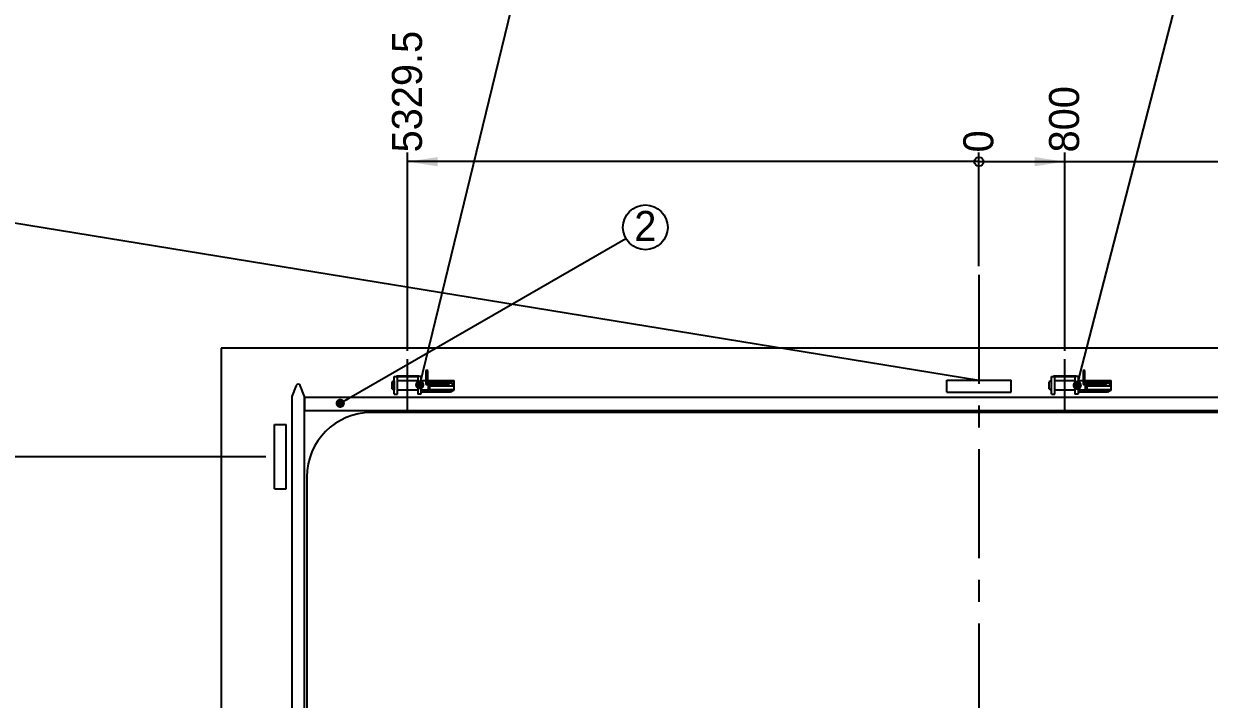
# Model space of a CAD drawing. Header units: millimetres. Extents: x 122 to 67127, y 397 to 47119.
# Drawn here: x 11906 to 22964, y 31412 to 37713 of the extents above; entities that cross this region are included whole.
import ezdxf

# ---------------------------------------------------------------- set-up
doc = ezdxf.new("R2010")
doc.units = ezdxf.units.MM
doc.header["$LTSCALE"] = 80
doc.linetypes.add('CENTERX2', pattern=[20.32, 12.7, -2.54, 2.54, -2.54])
doc.layers.add('AM_0', color=7, linetype='Continuous', lineweight=25)
for name, color, linetype in [('AM_5', 3, 'Continuous'), ('AM_6', 2, 'Continuous'), ('AM_7', 4, 'CENTERX2')]:
    doc.layers.add(name, color=color, linetype=linetype)
doc.styles.add('SLDTEXTSTYLE0', font='ARIAL.TTF', dxfattribs={"width": 0.948})
doc.styles.get("Standard").update_dxf_attribs({"font": 'ARIAL.TTF'})
doc.dimstyles.new('SLDDIMSTYLE0', dxfattribs={"dimtxt": 280, "dimasz": 28.717949, "dimexe": 0, "dimexo": 0.0625, "dimgap": 70, "dimtad": 0, "dimtih": 1, "dimtoh": 1, "dimdec": 0, "dimrnd": 1e-09, "dimdsep": 46, "dimtxsty": 'SLDTEXTSTYLE0', "dimblk1": 'ORIGIN', "dimblk2": 'ORIGIN', "dimsah": 1, "dimcen": 0.09, "dimadec": 0, "dimazin": 2, "dimtfac": 1, "dimtdec": 0, "dimtofl": 0, "dimtmove": 0, "dimatfit": 3, "dimldrblk": 'ORIGIN', "dimfxl": 1, "dimfrac": 2, "dimtolj": 1, "dimtzin": 12, "dimarcsym": 0})
doc.dimstyles.new('SLDDIMSTYLE2', dxfattribs={"dimtxt": 280, "dimasz": 280, "dimexe": 0, "dimexo": 0.0625, "dimgap": 70, "dimtad": 0, "dimtih": 1, "dimtoh": 1, "dimdec": 1, "dimrnd": 1e-09, "dimzin": 12, "dimdsep": 46, "dimtxsty": 'SLDTEXTSTYLE0', "dimsah": 1, "dimcen": 0.09, "dimadec": 0, "dimazin": 3, "dimtfac": 1, "dimtdec": 1, "dimtofl": 0, "dimtmove": 0, "dimatfit": 3, "dimfxl": 1, "dimfrac": 2, "dimtolj": 1, "dimtzin": 12, "dimarcsym": 0})
doc.dimstyles.new('SLDDIMSTYLE4', dxfattribs={"dimtxt": 0.18, "dimasz": 86.153846, "dimexe": 0, "dimexo": 0.0625, "dimgap": 0, "dimtad": 0, "dimtih": 1, "dimtoh": 1, "dimdec": 0, "dimrnd": 1e-09, "dimzin": 0, "dimdsep": 46, "dimtxsty": 'STANDARD', "dimblk1": 'DOT', "dimblk2": 'DOT', "dimsah": 1, "dimcen": 0.09, "dimadec": 0, "dimazin": 0, "dimtfac": 86.153846, "dimtdec": 0, "dimtofl": 0, "dimtmove": 0, "dimatfit": 3, "dimldrblk": 'DOT', "dimfxl": 1, "dimfrac": 2, "dimtolj": 1, "dimtzin": 0, "dimarcsym": 0})

# ---------------------------------------------------------------- blocks, each defined once
blk = doc.blocks.new('_D_10')
at = {"layer": 'AM_5'}
for p, q in [((14164, 33674), (4978, 33674)), ((5064, 29270), (5064, 33674))]:
    blk.add_line(p, q, dxfattribs=at)
blk.add_solid([(5064, 33674), (5021, 33394), (5107, 33394)], dxfattribs=at)
at = {"layer": 'AM_5', "insert": (3587, 33820), "char_height": 280, "attachment_point": 1, "style": 'SLDTEXTSTYLE0'}
blk.add_mtext('11098.5', dxfattribs=at)
blk = doc.blocks.new('_Origin')
at = {"color": 0, "linetype": 'ByBlock', "lineweight": -2}
blk.add_line((0, 0), (-1, 0), dxfattribs=at)
blk.add_circle((0, 0), 0.5, dxfattribs=at)
blk = doc.blocks.new('_D_12')
at = {"layer": 'AM_5'}
blk.add_line((20816, 35450), (20816, 36512), dxfattribs=at)
at = {"layer": 'AM_5', "xscale": 86.1538461538, "yscale": 86.1538461538}
blk.add_blockref('_Origin', (20816, 36426), dxfattribs=at)
at = {"layer": 'AM_5', "insert": (20670, 36512), "char_height": 280, "attachment_point": 1, "rotation": 90, "style": 'SLDTEXTSTYLE0'}
blk.add_mtext('0', dxfattribs=at)
blk = doc.blocks.new('_D_13')
at = {"layer": 'AM_5'}
for p, q in [((15487, 34662), (15487, 36512)), ((20816, 36426), (15487, 36426))]:
    blk.add_line(p, q, dxfattribs=at)
blk.add_solid([(15487, 36426), (15767, 36383), (15767, 36469)], dxfattribs=at)
at = {"layer": 'AM_5', "insert": (15341, 36512), "char_height": 280, "attachment_point": 1, "rotation": 90, "style": 'SLDTEXTSTYLE0'}
blk.add_mtext('5329.5', dxfattribs=at)
blk = doc.blocks.new('_D_14')
at = {"layer": 'AM_5'}
for p, q in [((21616, 34662), (21616, 36512)), ((20816, 36426), (21616, 36426))]:
    blk.add_line(p, q, dxfattribs=at)
blk.add_solid([(21616, 36426), (21336, 36469), (21336, 36383)], dxfattribs=at)
at = {"layer": 'AM_5', "insert": (21470, 36512), "char_height": 280, "attachment_point": 1, "rotation": 90, "style": 'SLDTEXTSTYLE0'}
blk.add_mtext('800', dxfattribs=at)
blk = doc.blocks.new('_D_15')
at = {"layer": 'AM_5'}
for p, q in [((26146, 34662), (26146, 36512)), ((21616, 36426), (26146, 36426))]:
    blk.add_line(p, q, dxfattribs=at)
blk.add_solid([(26146, 36426), (25866, 36469), (25866, 36383)], dxfattribs=at)
at = {"layer": 'AM_5', "insert": (26000, 36512), "char_height": 280, "attachment_point": 1, "rotation": 90, "style": 'SLDTEXTSTYLE0'}
blk.add_mtext('5329.5', dxfattribs=at)
blk = doc.blocks.new('SW_NOTE_0_8')
at = {"layer": 'AM_6', "color": 0}
blk.add_circle((181, 104), 209, dxfattribs=at)
at = {"layer": 'AM_6', "color": 0, "insert": (181, 257), "char_height": 280, "attachment_point": 2, "style": 'SLDTEXTSTYLE0'}
blk.add_mtext('2', dxfattribs=at)
blk = doc.blocks.new('_Dot')
at = {"color": 0, "linetype": 'ByBlock', "lineweight": -2}
blk.add_line((-0.5, 0), (-1, 0), dxfattribs=at)
at = {"color": 0, "linetype": 'ByBlock', "const_width": 0.5}
blk.add_lwpolyline([(-0.25, 0, 1), (0.25, 0, 1)], format="xyb", close=True, dxfattribs=at)

msp = doc.modelspace()

# ---------------------------------------------------------------- linework, layer by layer
at = {"layer": 'AM_0'}
for p, q in [((11284.78, 35944.09), (20816.47, 34387.45)), ((27886.47, 34685.45), (13746.47, 34685.45)), ((13746.47, 34685.45), (13746.47, 10465.45)), ((15362.97, 34422.45), (15392.97, 34422.45)), ((15362.97, 34257.45), (15362.97, 34422.45)), ((15381.97, 34428.45), (15381.97, 34422.45)), ((15381.97, 34428.45), (15591.97, 34428.45)), ((15392.97, 34422.45), (15580.97, 34422.45)), ((15392.97, 34257.45), (15392.97, 34422.45)), ((15610.97, 34422.45), (15580.97, 34422.45)), ((15580.97, 34422.45), (15580.97, 34257.45)), ((15591.97, 34428.45), (15591.97, 34422.45)), ((15610.97, 34422.45), (15610.97, 34257.45)), ((15661.47, 34482.45), (15658.47, 34479.45)), ((15658.47, 34479.45), (15658.47, 34385.45)), ((15674.47, 34479.45), (15658.47, 34479.45)), ((15661.47, 34482.45), (15671.47, 34482.45)), ((15674.47, 34479.45), (15671.47, 34482.45)), ((15674.47, 34385.45), (15674.47, 34479.45)), ((21492.47, 34257.45), (21492.47, 34422.45)), ((21492.47, 34422.45), (21522.47, 34422.45)), ((21511.47, 34428.45), (21511.47, 34422.45)), ((21511.47, 34428.45), (21721.47, 34428.45)), ((21522.47, 34422.45), (21710.47, 34422.45)), ((21522.47, 34257.45), (21522.47, 34422.45)), ((21740.47, 34422.45), (21710.47, 34422.45)), ((21710.47, 34422.45), (21710.47, 34257.45)), ((21721.47, 34428.45), (21721.47, 34422.45)), ((21740.47, 34422.45), (21740.47, 34257.45)), ((21790.97, 34482.45), (21787.97, 34479.45)), ((21787.97, 34479.45), (21787.97, 34385.45)), ((21803.97, 34479.45), (21787.97, 34479.45)), ((21790.97, 34482.45), (21800.97, 34482.45)), ((21803.97, 34479.45), (21800.97, 34482.45)), ((21803.97, 34385.45), (21803.97, 34479.45)), ((14447.93, 34337.95), (14406.47, 34235.45)), ((14526.47, 34235.45), (14485.01, 34337.95)), ((15361.47, 34382.45), (15341.47, 34372.45)), ((15341.47, 34339.95), (15341.47, 34372.45)), ((15341.47, 34307.45), (15341.47, 34339.95)), ((15341.47, 34307.45), (15361.47, 34297.45)), ((15362.97, 34382.45), (15361.47, 34382.45)), ((15361.47, 34382.45), (15361.47, 34339.95)), ((15361.47, 34339.95), (15361.47, 34297.45)), ((15361.47, 34297.45), (15362.97, 34297.45)), ((15580.97, 34382.45), (15392.97, 34382.45)), ((15392.97, 34297.45), (15580.97, 34297.45)), ((15610.97, 34385.91), (15658.47, 34385.91)), ((15610.97, 34384.49), (15658.61, 34384.49)), ((15658.47, 34382.45), (15610.97, 34382.45)), ((15610.97, 34297.45), (15681.47, 34297.45)), ((15610.97, 34295.4), (15920.97, 34295.4)), ((15610.97, 34293.98), (15920.97, 34293.98)), ((15658.47, 34385.45), (15658.77, 34385.14)), ((15658.47, 34385.45), (15658.87, 34385.45)), ((15658.47, 34383.05), (15658.47, 34354.01)), ((15674.06, 34385.45), (15674.47, 34385.45)), ((15674.16, 34385.14), (15674.47, 34385.45)), ((15674.32, 34384.49), (15920.97, 34384.49)), ((15674.47, 34385.91), (15920.97, 34385.91)), ((15674.47, 34354.01), (15674.47, 34383.05)), ((15681.47, 34382.45), (15674.47, 34382.45)), ((15691.47, 34372.45), (15681.47, 34382.45)), ((15681.47, 34339.95), (15681.47, 34382.45)), ((15681.47, 34297.45), (15681.47, 34339.95)), ((15681.47, 34297.45), (15691.47, 34307.45)), ((15685.08, 34378.84), (15920.97, 34378.84)), ((15685.08, 34301.06), (15920.97, 34301.06)), ((15691.47, 34372.45), (15691.47, 34339.95)), ((15905.97, 34359.04), (15691.47, 34359.04)), ((15691.47, 34347.72), (15875.97, 34347.72)), ((15691.47, 34342.95), (15875.97, 34342.95)), ((15691.47, 34339.95), (15691.47, 34307.45)), ((15691.47, 34333.94), (15875.97, 34333.94)), ((15875.97, 34342.95), (15875.97, 34347.72)), ((15875.97, 34333.94), (15875.97, 34342.95)), ((15875.97, 34331.46), (15875.97, 34333.94)), ((15905.97, 34331.46), (15875.97, 34331.46)), ((15915.97, 34293.98), (15885.97, 34276.31)), ((15905.97, 34345.96), (15905.97, 34359.04)), ((15905.97, 34345.96), (15920.97, 34345.96)), ((15905.97, 34333.94), (15905.97, 34345.96)), ((15905.97, 34331.46), (15905.97, 34333.94)), ((15905.97, 34333.94), (15920.97, 34333.94)), ((15920.97, 34384.49), (15920.97, 34385.91)), ((15920.97, 34378.84), (15920.97, 34384.49)), ((15920.97, 34345.96), (15920.97, 34378.84)), ((15920.97, 34333.94), (15920.97, 34345.96)), ((15920.97, 34301.06), (15920.97, 34333.94)), ((15920.97, 34295.4), (15920.97, 34301.06)), ((15920.97, 34293.98), (15920.97, 34295.4)), ((20516.47, 34387.45), (21116.47, 34387.45)), ((20516.47, 34277.45), (20516.47, 34387.45)), ((21116.47, 34277.45), (21116.47, 34387.45)), ((21490.97, 34382.45), (21470.97, 34372.45)), ((21470.97, 34339.95), (21470.97, 34372.45)), ((21470.97, 34307.45), (21470.97, 34339.95)), ((21470.97, 34307.45), (21490.97, 34297.45)), ((21492.47, 34382.45), (21490.97, 34382.45)), ((21490.97, 34382.45), (21490.97, 34339.95)), ((21490.97, 34339.95), (21490.97, 34297.45)), ((21490.97, 34297.45), (21492.47, 34297.45)), ((21710.47, 34382.45), (21522.47, 34382.45)), ((21522.47, 34297.45), (21710.47, 34297.45)), ((21740.47, 34385.91), (21787.97, 34385.91)), ((21740.47, 34384.49), (21788.11, 34384.49)), ((21787.97, 34382.45), (21740.47, 34382.45)), ((21740.47, 34297.45), (21810.97, 34297.45)), ((21740.47, 34295.4), (22050.47, 34295.4)), ((21740.47, 34293.98), (22050.47, 34293.98)), ((21787.97, 34385.45), (21788.27, 34385.14)), ((21787.97, 34385.45), (21788.37, 34385.45)), ((21787.97, 34383.05), (21787.97, 34354.01)), ((21803.56, 34385.45), (21803.97, 34385.45)), ((21803.66, 34385.14), (21803.97, 34385.45)), ((21803.82, 34384.49), (22050.47, 34384.49)), ((21803.97, 34385.91), (22050.47, 34385.91)), ((21803.97, 34354.01), (21803.97, 34383.05)), ((21810.97, 34382.45), (21803.97, 34382.45)), ((21820.97, 34372.45), (21810.97, 34382.45)), ((21810.97, 34339.95), (21810.97, 34382.45)), ((21810.97, 34297.45), (21810.97, 34339.95)), ((21810.97, 34297.45), (21820.97, 34307.45)), ((21814.58, 34378.84), (22050.47, 34378.84)), ((21814.58, 34301.06), (22050.47, 34301.06)), ((21820.97, 34372.45), (21820.97, 34339.95)), ((22035.47, 34359.04), (21820.97, 34359.04)), ((21820.97, 34347.72), (22005.47, 34347.72)), ((21820.97, 34342.95), (22005.47, 34342.95)), ((21820.97, 34339.95), (21820.97, 34307.45)), ((21820.97, 34333.94), (22005.47, 34333.94)), ((22005.47, 34342.95), (22005.47, 34347.72)), ((22005.47, 34333.94), (22005.47, 34342.95)), ((22005.47, 34331.46), (22005.47, 34333.94)), ((22035.47, 34331.46), (22005.47, 34331.46)), ((22045.47, 34293.98), (22015.47, 34276.31)), ((22035.47, 34345.96), (22035.47, 34359.04)), ((22035.47, 34345.96), (22050.47, 34345.96)), ((22035.47, 34333.94), (22035.47, 34345.96)), ((22035.47, 34331.46), (22035.47, 34333.94)), ((22035.47, 34333.94), (22050.47, 34333.94)), ((22050.47, 34384.49), (22050.47, 34385.91)), ((22050.47, 34378.84), (22050.47, 34384.49)), ((22050.47, 34345.96), (22050.47, 34378.84)), ((22050.47, 34333.94), (22050.47, 34345.96)), ((22050.47, 34301.06), (22050.47, 34333.94)), ((22050.47, 34295.4), (22050.47, 34301.06)), ((22050.47, 34293.98), (22050.47, 34295.4)), ((14406.47, 34235.45), (14406.47, 26565.45)), ((14526.47, 26565.45), (14526.47, 34235.45)), ((27106.47, 34225.45), (14526.47, 34225.45)), ((14526.47, 34225.45), (14526.47, 34105.45)), ((15362.97, 34257.45), (15392.97, 34257.45)), ((15610.97, 34257.45), (15580.97, 34257.45)), ((15885.97, 34276.31), (15610.97, 34276.31)), ((20516.47, 34277.45), (21116.47, 34277.45)), ((21492.47, 34257.45), (21522.47, 34257.45)), ((21740.47, 34257.45), (21710.47, 34257.45)), ((22015.47, 34276.31), (21740.47, 34276.31)), ((14526.47, 34105.45), (27106.47, 34105.45)), ((26486.47, 34085.45), (15146.47, 34085.45)), ((14244.47, 33973.95), (14354.47, 33973.95)), ((14244.47, 33373.95), (14244.47, 33973.95)), ((14354.47, 33373.95), (14354.47, 33973.95)), ((14546.47, 33485.45), (14546.47, 11665.45)), ((14244.47, 33373.95), (14354.47, 33373.95))]:
    msp.add_line(p, q, dxfattribs=at)
at = {"layer": 'AM_0', "flags": 128}
for points in [[(15666.47, 34390.66), (15668.19, 34390.49), (15669.83, 34389.96), (15671.31, 34389.11), (15672.57, 34387.98), (15673.54, 34386.62), (15674.18, 34385.09), (15674.46, 34383.47), (15674.36, 34381.82), (15673.9, 34380.24), (15673.09, 34378.78), (15671.97, 34377.53), (15670.59, 34376.54), (15669.02, 34375.84), (15667.33, 34375.49), (15665.6, 34375.49), (15663.91, 34375.84), (15662.34, 34376.54), (15660.97, 34377.53), (15659.85, 34378.78), (15659.04, 34380.24), (15658.57, 34381.82), (15658.48, 34383.47), (15658.76, 34385.09), (15659.4, 34386.62), (15660.37, 34387.98), (15661.63, 34389.11), (15663.11, 34389.96), (15664.75, 34390.49), (15666.47, 34390.66)], [(15666.47, 34388.74), (15665.12, 34388.56), (15663.87, 34388.04), (15662.81, 34387.23), (15662.03, 34386.17), (15661.57, 34384.95), (15661.48, 34383.66), (15661.76, 34382.39), (15662.38, 34381.24), (15663.31, 34380.29), (15664.48, 34379.62), (15665.79, 34379.27), (15667.15, 34379.27), (15668.46, 34379.62), (15669.62, 34380.29), (15670.55, 34381.24), (15671.18, 34382.39), (15671.46, 34383.66), (15671.36, 34384.95), (15670.91, 34386.17), (15670.12, 34387.23), (15669.07, 34388.04), (15667.82, 34388.56), (15666.47, 34388.74)], [(21795.97, 34390.66), (21797.69, 34390.49), (21799.33, 34389.96), (21800.81, 34389.11), (21802.07, 34387.98), (21803.04, 34386.62), (21803.68, 34385.09), (21803.96, 34383.47), (21803.86, 34381.82), (21803.4, 34380.24), (21802.59, 34378.78), (21801.47, 34377.53), (21800.09, 34376.54), (21798.52, 34375.84), (21796.83, 34375.49), (21795.1, 34375.49), (21793.41, 34375.84), (21791.84, 34376.54), (21790.47, 34377.53), (21789.35, 34378.78), (21788.54, 34380.24), (21788.07, 34381.82), (21787.98, 34383.47), (21788.26, 34385.09), (21788.9, 34386.62), (21789.87, 34387.98), (21791.13, 34389.11), (21792.61, 34389.96), (21794.25, 34390.49), (21795.97, 34390.66)], [(21795.97, 34388.74), (21794.62, 34388.56), (21793.37, 34388.04), (21792.31, 34387.23), (21791.53, 34386.17), (21791.07, 34384.95), (21790.98, 34383.66), (21791.26, 34382.39), (21791.88, 34381.24), (21792.81, 34380.29), (21793.98, 34379.62), (21795.29, 34379.27), (21796.65, 34379.27), (21797.96, 34379.62), (21799.12, 34380.29), (21800.05, 34381.24), (21800.68, 34382.39), (21800.96, 34383.66), (21800.86, 34384.95), (21800.41, 34386.17), (21799.62, 34387.23), (21798.57, 34388.04), (21797.32, 34388.56), (21795.97, 34388.74)]]:
    msp.add_lwpolyline(points, dxfattribs=at)
at = {"layer": 'AM_0'}
for centre, radius, start, end in [((14466.47, 34330.45), 20, 22.022493, 157.977507), ((15666.47, 34354.31), 8.01, 182.186277, 357.813723), ((21795.97, 34354.31), 8.01, 182.186277, 357.813723), ((15146.47, 33485.45), 600, 90, 180)]:
    msp.add_arc(centre, radius, start, end, dxfattribs=at)
at = {"layer": 'AM_7'}
for p, q in [((20816.47, 35369.64), (20816.47, 9781.26)), ((15486.97, 34097.45), (15486.97, 34582.45)), ((21616.47, 34097.45), (21616.47, 34582.45))]:
    msp.add_line(p, q, dxfattribs=at)

# ---------------------------------------------------------------- block references
at = {"layer": 'AM_6'}
msp.add_blockref('SW_NOTE_0_8', (17523.37, 35709.43), dxfattribs=at)

# ---------------------------------------------------------------- dimensions: what is measured, and where the dimension line sits
at = {"layer": 'AM_5'}
for feature_location, offset, dtype, origin, dimstyle, picture, middle in [((15486.97, 34582.45), (0, 1929.42), 1, (20816.47, 35369.64), 'SLDDIMSTYLE2', '_D_13', (15486.97, 37100.06)), ((26145.97, 34582.45), (0, 1929.42), 1, (20816.47, 35369.64), 'SLDDIMSTYLE2', '_D_15', (26145.97, 37100.06)), ((21616.47, 34582.45), (0, 1929.42), 1, (20816.47, 35369.64), 'SLDDIMSTYLE2', '_D_14', (21616.47, 36832.7)), ((20816.46835945, 35369.63743354), (0, 1142.23080496), 1, (20816.46835945, 35369.63743354), 'SLDDIMSTYLE0', '_D_12', (20816.46835945, 36618.81268029)), ((14244.47, 33673.95), (-9266.77, 0), 0, (10768.69, 22575.45), 'SLDDIMSTYLE2', '_D_10', (4282.56, 33673.95))]:
    dim = msp.add_ordinate_dim(feature_location=feature_location, offset=offset, dtype=dtype, origin=origin, dimstyle=dimstyle, dxfattribs=at)
    dim.commit()
    dim.dimension.update_dxf_attribs({"geometry": picture, "text_midpoint": middle})

# ---------------------------------------------------------------- leaders
at = {"layer": 'AM_6'}
for points in [[(15600.02, 34344.22), (16559.97, 38281.42)], [(21732.71, 34339.92), (22750.53, 38282.34)], [(14858.67, 34172.29), (17523.37, 35709.43)]]:
    msp.add_leader(points, dimstyle='SLDDIMSTYLE4', dxfattribs=at)

doc.saveas('drawing.dxf')
